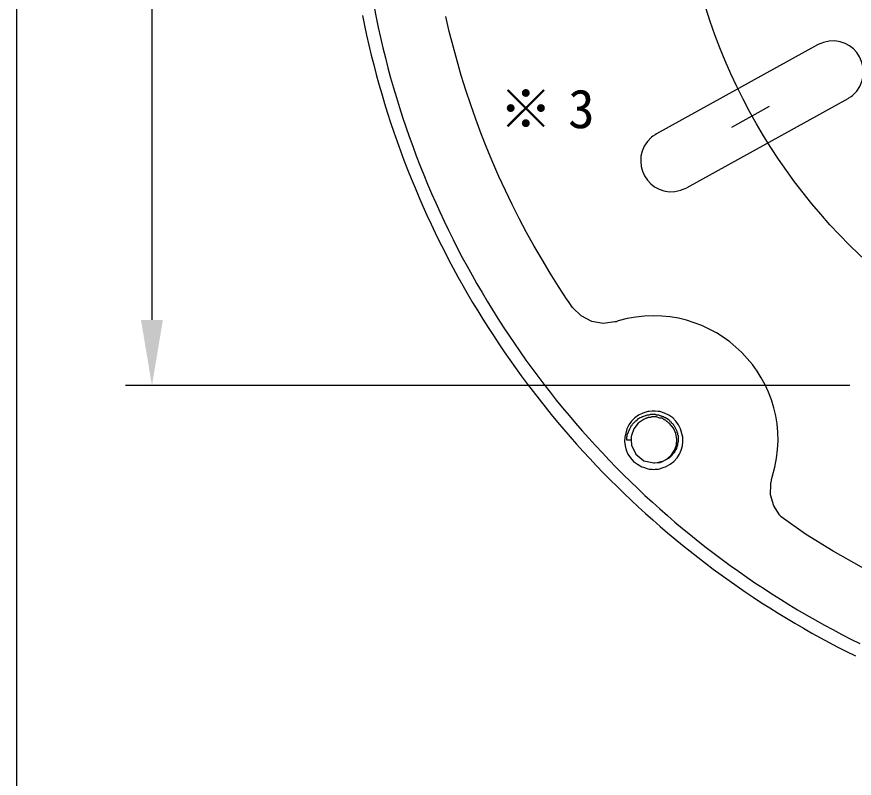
# Model space of a CAD drawing. Units: millimetres on the paper. Extents: x -139 to 141, y -98 to 91.
# Drawn here: x 43.06 to 74.91, y -9.09 to 19.87 of the extents above; entities that cross this region are included whole.
import ezdxf
from ezdxf.enums import TextEntityAlignment as Align

# ---------------------------------------------------------------- set-up
doc = ezdxf.new("R2010")
doc.units = ezdxf.units.MM
for name, color, linetype in [('0-1_外形線', 4, 'Continuous'), ('0-3_レイヤー_1_0', 4, 'Continuous'), ('0-8_寸法線', 4, 'Continuous')]:
    doc.layers.add(name, color=color, linetype=linetype)
doc.styles.add('ＭＳ ゴシック', font='')
doc.styles.get('ＭＳ ゴシック').set_extended_font_data('MS Gothic')

msp = doc.modelspace()

# ---------------------------------------------------------------- linework, layer by layer
at = {"layer": '0-1_外形線'}
for p, q in [((43.061, -10.287), (43.061, 85.689)), ((73.508, 18.8), (67.385, 15.41)), ((74.658, 16.745), (68.536, 13.355))]:
    msp.add_line(p, q, dxfattribs=at)
for points in [[(56.646, 20.231), (56.724, 19.842), (56.806, 19.455), (56.892, 19.07), (56.982, 18.686), (57.077, 18.304), (57.176, 17.923), (57.279, 17.545), (57.387, 17.168), (57.498, 16.793), (57.614, 16.419), (57.734, 16.048), (57.857, 15.678), (57.985, 15.31), (58.117, 14.945), (58.253, 14.581), (58.393, 14.219), (58.537, 13.859), (58.684, 13.501), (58.836, 13.145), (58.992, 12.791), (59.151, 12.44), (59.314, 12.09), (59.481, 11.743), (59.652, 11.397), (59.826, 11.054), (60.004, 10.714)], [(56.205, 19.914), (56.283, 19.535), (56.365, 19.159), (56.45, 18.784), (56.54, 18.41), (56.634, 18.038), (56.731, 17.668), (56.833, 17.299), (56.939, 16.932), (57.048, 16.567), (57.161, 16.203), (57.279, 15.841), (57.4, 15.481), (57.525, 15.123), (57.653, 14.766), (57.786, 14.411), (57.922, 14.059), (58.062, 13.708), (58.205, 13.358), (58.352, 13.011), (58.503, 12.666), (58.657, 12.323), (58.815, 11.982), (58.977, 11.642), (59.142, 11.305), (59.311, 10.97), (59.483, 10.637), (59.659, 10.306), (59.838, 9.977), (60.02, 9.651), (60.206, 9.326)], [(63.995, 9.102), (63.664, 9.606), (63.344, 10.115), (63.035, 10.628), (62.735, 11.145), (62.447, 11.666), (62.169, 12.191), (61.901, 12.72), (61.644, 13.253), (61.397, 13.788), (61.161, 14.328), (60.936, 14.87), (60.721, 15.415), (60.516, 15.964), (60.322, 16.515), (60.139, 17.068), (59.966, 17.625), (59.803, 18.183), (59.651, 18.744), (59.51, 19.306), (59.379, 19.871)], [(73.734, 18.882), (73.675, 18.861), (73.566, 18.821), (73.508, 18.8)], [(74.843, 16.868), (75.002, 17.034), (75.121, 17.213), (75.201, 17.401), (75.246, 17.594), (75.257, 17.789), (75.236, 17.98), (75.185, 18.165), (75.107, 18.34), (75.003, 18.5), (74.875, 18.641), (74.726, 18.76), (74.558, 18.853), (74.373, 18.915), (74.172, 18.944), (73.958, 18.934), (73.734, 18.882)], [(74.658, 16.745), (74.706, 16.777), (74.795, 16.837), (74.843, 16.868)], [(67.385, 15.41), (67.337, 15.378), (67.248, 15.318), (67.2, 15.286)], [(67.2, 15.286), (67.041, 15.121), (66.923, 14.942), (66.842, 14.754), (66.797, 14.561), (66.787, 14.366), (66.808, 14.175), (66.858, 13.99), (66.937, 13.815), (67.041, 13.655), (67.168, 13.514), (67.317, 13.395), (67.485, 13.302), (67.671, 13.239), (67.871, 13.211), (68.085, 13.221), (68.31, 13.273)], [(68.31, 13.273), (68.368, 13.294), (68.477, 13.334), (68.536, 13.355)], [(60.004, 10.714), (60.186, 10.375), (60.372, 10.039), (60.561, 9.705), (60.754, 9.373), (60.95, 9.044), (61.15, 8.717), (61.353, 8.393), (61.56, 8.071), (61.771, 7.752), (61.985, 7.435), (62.202, 7.12), (62.423, 6.808), (62.647, 6.499), (62.875, 6.193), (63.105, 5.889), (63.34, 5.587), (63.577, 5.289), (63.818, 4.993), (64.062, 4.699), (64.309, 4.409), (64.559, 4.121), (64.812, 3.837), (65.069, 3.555), (65.329, 3.276), (65.591, 3), (65.857, 2.726), (66.126, 2.456), (66.398, 2.189), (66.673, 1.925), (66.95, 1.663), (67.231, 1.405), (67.514, 1.15), (67.801, 0.898), (68.09, 0.65), (68.382, 0.404), (68.677, 0.162), (68.975, -0.078), (69.275, -0.313), (69.578, -0.546)], [(60.206, 9.326), (60.395, 9.004), (60.588, 8.684), (60.784, 8.366), (60.983, 8.051), (61.185, 7.738), (61.391, 7.427), (61.6, 7.119), (61.812, 6.813), (62.028, 6.509), (62.246, 6.208), (62.468, 5.909), (62.693, 5.613), (62.92, 5.319), (63.151, 5.028), (63.385, 4.739), (63.622, 4.453), (63.862, 4.169), (64.105, 3.889), (64.351, 3.61), (64.599, 3.335), (64.851, 3.062), (65.106, 2.792), (65.363, 2.524), (65.623, 2.259), (65.886, 1.998), (66.152, 1.738), (66.42, 1.482), (66.691, 1.229), (66.965, 0.978), (67.242, 0.731), (67.521, 0.486), (67.803, 0.244), (68.087, 0.006), (68.374, -0.23), (68.664, -0.463), (68.956, -0.692), (69.25, -0.919), (69.547, -1.143), (69.847, -1.363)], [(64.159, 8.856), (64.117, 8.92), (64.038, 9.038), (63.995, 9.102)], [(64.201, 8.794), (64.19, 8.81), (64.17, 8.84), (64.159, 8.856)], [(65.803, 8.26), (65.361, 8.195), (64.926, 8.278), (64.529, 8.485), (64.201, 8.794)], [(65.926, 8.301), (65.91, 8.29), (65.881, 8.271), (65.865, 8.26)], [(71.802, 2.404), (71.891, 2.742), (71.954, 3.078), (71.993, 3.41), (72.008, 3.738), (72, 4.061), (71.971, 4.379), (71.92, 4.691), (71.849, 4.996), (71.758, 5.293), (71.648, 5.582), (71.519, 5.861), (71.373, 6.131), (71.211, 6.39), (71.032, 6.638), (70.838, 6.873), (70.629, 7.096), (70.407, 7.305), (70.172, 7.499), (69.924, 7.679), (69.665, 7.842), (69.395, 7.989), (69.115, 8.119), (68.825, 8.231), (68.528, 8.324), (68.222, 8.397), (67.909, 8.45), (67.59, 8.482), (67.265, 8.492), (66.936, 8.48), (66.603, 8.445), (66.266, 8.385), (65.926, 8.301)], [(65.865, 8.26), (65.849, 8.26), (65.819, 8.26), (65.803, 8.26)], [(67.056, 4.849), (66.87, 4.793), (66.705, 4.712), (66.562, 4.609), (66.44, 4.487), (66.341, 4.35), (66.265, 4.2), (66.181, 3.878), (66.175, 3.711), (66.193, 3.546), (66.235, 3.384), (66.303, 3.23), (66.396, 3.087), (66.514, 2.958), (66.659, 2.845), (66.83, 2.754)], [(67.282, 4.87), (67.224, 4.864), (67.115, 4.855), (67.056, 4.849)], [(67.508, 4.849), (67.45, 4.855), (67.341, 4.864), (67.282, 4.87)], [(67.734, 2.754), (67.906, 2.845), (68.051, 2.958), (68.169, 3.087), (68.262, 3.23), (68.33, 3.384), (68.372, 3.546), (68.39, 3.711), (68.384, 3.878), (68.3, 4.2), (68.224, 4.35), (68.124, 4.487), (68.003, 4.609), (67.859, 4.712), (67.694, 4.793), (67.508, 4.849)], [(66.913, 4.562), (66.694, 4.404), (66.522, 4.195), (66.44, 3.945)], [(66.481, 4.377), (66.513, 4.409), (66.572, 4.468), (66.604, 4.5)], [(66.604, 4.5), (66.615, 4.505), (66.635, 4.515), (66.646, 4.521)], [(66.646, 4.521), (66.667, 4.542), (66.706, 4.581), (66.728, 4.603)], [(66.728, 4.603), (66.738, 4.608), (66.758, 4.618), (66.769, 4.623)], [(66.769, 4.623), (66.785, 4.629), (66.814, 4.638), (66.83, 4.644)], [(66.83, 4.644), (66.841, 4.649), (66.861, 4.659), (66.872, 4.664)], [(66.872, 4.664), (66.903, 4.675), (66.963, 4.695), (66.995, 4.705)], [(66.974, 4.582), (66.958, 4.577), (66.929, 4.567), (66.913, 4.562)], [(67.015, 4.603), (67.005, 4.597), (66.985, 4.588), (66.974, 4.582)], [(66.995, 4.705), (67.011, 4.711), (67.04, 4.721), (67.056, 4.726)], [(67.077, 4.623), (67.061, 4.618), (67.031, 4.608), (67.015, 4.603)], [(67.056, 4.726), (67.067, 4.726), (67.087, 4.726), (67.098, 4.726)], [(67.139, 4.623), (67.123, 4.623), (67.093, 4.623), (67.077, 4.623)], [(67.098, 4.726), (67.114, 4.731), (67.143, 4.741), (67.159, 4.747)], [(67.2, 4.644), (67.184, 4.638), (67.155, 4.629), (67.139, 4.623)], [(67.159, 4.747), (67.207, 4.747), (67.296, 4.747), (67.344, 4.747)], [(67.385, 4.644), (67.337, 4.644), (67.248, 4.644), (67.2, 4.644)], [(67.344, 4.747), (67.355, 4.741), (67.375, 4.731), (67.385, 4.726)], [(67.385, 4.726), (67.401, 4.726), (67.431, 4.726), (67.447, 4.726)], [(67.508, 4.603), (67.476, 4.613), (67.417, 4.633), (67.385, 4.644)], [(67.447, 4.726), (67.463, 4.721), (67.492, 4.711), (67.508, 4.705)], [(67.508, 4.705), (67.524, 4.7), (67.554, 4.69), (67.57, 4.685)], [(67.57, 4.603), (67.554, 4.603), (67.524, 4.603), (67.508, 4.603)], [(67.57, 4.685), (67.581, 4.68), (67.601, 4.67), (67.611, 4.664)], [(67.632, 4.582), (67.616, 4.588), (67.586, 4.597), (67.57, 4.603)], [(67.611, 4.664), (67.622, 4.664), (67.642, 4.664), (67.652, 4.664)], [(67.673, 4.541), (67.662, 4.552), (67.642, 4.572), (67.632, 4.582)], [(67.652, 4.664), (67.663, 4.654), (67.683, 4.634), (67.693, 4.623)], [(67.734, 4.521), (67.718, 4.526), (67.689, 4.536), (67.673, 4.541)], [(67.693, 4.623), (67.704, 4.623), (67.724, 4.623), (67.734, 4.623)], [(67.734, 4.623), (67.74, 4.618), (67.75, 4.608), (67.755, 4.603)], [(67.776, 4.479), (67.765, 4.49), (67.745, 4.51), (67.734, 4.521)], [(67.755, 4.603), (67.766, 4.597), (67.785, 4.588), (67.796, 4.582)], [(67.837, 4.438), (67.821, 4.449), (67.792, 4.469), (67.776, 4.479)], [(67.796, 4.582), (67.801, 4.577), (67.811, 4.567), (67.817, 4.562)], [(67.817, 4.562), (67.827, 4.556), (67.847, 4.546), (67.858, 4.541)], [(67.858, 4.541), (67.863, 4.536), (67.873, 4.526), (67.878, 4.521)], [(67.878, 4.521), (67.884, 4.51), (67.893, 4.49), (67.899, 4.479)], [(67.899, 4.479), (67.909, 4.474), (67.929, 4.464), (67.94, 4.459)], [(67.94, 4.459), (67.945, 4.448), (67.955, 4.428), (67.96, 4.418)], [(66.276, 3.966), (66.319, 4.075), (66.368, 4.189), (66.42, 4.295)], [(66.42, 4.295), (66.43, 4.305), (66.45, 4.325), (66.461, 4.336)], [(66.461, 4.336), (66.466, 4.346), (66.476, 4.366), (66.481, 4.377)], [(67.591, 2.939), (67.797, 3.053), (67.96, 3.206), (68.077, 3.388), (68.145, 3.59), (68.162, 3.801), (68.125, 4.012), (68.031, 4.214), (67.878, 4.397)], [(67.878, 4.397), (67.868, 4.408), (67.848, 4.428), (67.837, 4.438)], [(67.96, 4.418), (67.971, 4.412), (67.991, 4.403), (68.002, 4.397)], [(68.002, 4.397), (68.007, 4.387), (68.017, 4.367), (68.022, 4.356)], [(68.022, 4.356), (68.027, 4.351), (68.037, 4.341), (68.043, 4.336)], [(68.043, 4.336), (68.069, 4.282), (68.119, 4.183), (68.145, 4.13)], [(66.255, 3.863), (66.26, 3.879), (66.27, 3.909), (66.276, 3.925)], [(66.255, 3.76), (66.255, 3.787), (66.255, 3.836), (66.255, 3.863)], [(66.276, 3.925), (66.276, 3.935), (66.276, 3.955), (66.276, 3.966)], [(66.44, 3.945), (66.435, 3.929), (66.425, 3.9), (66.42, 3.884)], [(66.42, 3.884), (66.42, 3.852), (66.42, 3.792), (66.42, 3.76)], [(68.145, 4.13), (68.151, 4.125), (68.161, 4.115), (68.166, 4.11)], [(68.166, 4.11), (68.166, 4.099), (68.166, 4.079), (68.166, 4.069)], [(68.166, 4.069), (68.171, 4.058), (68.181, 4.038), (68.186, 4.027)], [(68.186, 4.027), (68.186, 4.017), (68.186, 3.997), (68.186, 3.986)], [(68.186, 3.986), (68.192, 3.976), (68.202, 3.956), (68.207, 3.945)], [(68.207, 3.945), (68.207, 3.876), (68.207, 3.747), (68.207, 3.678)], [(66.42, 3.76), (66.377, 3.76), (66.298, 3.76), (66.255, 3.76)], [(66.42, 3.76), (66.425, 3.712), (66.435, 3.623), (66.44, 3.575)], [(66.44, 3.575), (66.604, 3.227), (66.907, 2.981), (67.282, 2.897)], [(68.186, 3.555), (68.176, 3.534), (68.156, 3.494), (68.145, 3.473)], [(68.207, 3.678), (68.202, 3.668), (68.192, 3.648), (68.186, 3.637)], [(68.186, 3.637), (68.186, 3.616), (68.186, 3.576), (68.186, 3.555)], [(67.981, 3.206), (67.976, 3.195), (67.966, 3.175), (67.96, 3.165)], [(68.002, 3.226), (67.996, 3.221), (67.986, 3.211), (67.981, 3.206)], [(68.022, 3.267), (68.017, 3.257), (68.007, 3.237), (68.002, 3.226)], [(68.063, 3.288), (68.053, 3.282), (68.033, 3.273), (68.022, 3.267)], [(68.145, 3.452), (68.124, 3.41), (68.084, 3.33), (68.063, 3.288)], [(68.145, 3.473), (68.145, 3.467), (68.145, 3.457), (68.145, 3.452)], [(67.282, 2.897), (67.33, 2.903), (67.419, 2.913), (67.467, 2.918)], [(67.467, 2.918), (67.483, 2.918), (67.513, 2.918), (67.529, 2.918)], [(67.508, 2.918), (67.498, 2.918), (67.478, 2.918), (67.467, 2.918)], [(67.55, 2.939), (67.539, 2.933), (67.519, 2.923), (67.508, 2.918)], [(67.529, 2.918), (67.545, 2.923), (67.575, 2.933), (67.591, 2.939)], [(67.591, 2.939), (67.58, 2.939), (67.56, 2.939), (67.55, 2.939)], [(67.796, 3.041), (67.743, 3.015), (67.644, 2.965), (67.591, 2.939)], [(67.817, 3.062), (67.811, 3.056), (67.801, 3.047), (67.796, 3.041)], [(67.899, 3.103), (67.877, 3.092), (67.838, 3.072), (67.817, 3.062)], [(67.919, 3.144), (67.914, 3.133), (67.904, 3.114), (67.899, 3.103)], [(67.96, 3.165), (67.95, 3.159), (67.93, 3.149), (67.919, 3.144)], [(66.83, 2.754), (66.889, 2.732), (66.998, 2.693), (67.056, 2.671)], [(67.056, 2.671), (67.115, 2.666), (67.224, 2.656), (67.282, 2.651)], [(67.282, 2.651), (67.341, 2.656), (67.45, 2.666), (67.508, 2.671)], [(67.508, 2.671), (67.567, 2.693), (67.676, 2.732), (67.734, 2.754)], [(71.761, 2.281), (71.767, 2.297), (71.777, 2.327), (71.782, 2.343)], [(71.761, 2.219), (71.761, 2.235), (71.761, 2.265), (71.761, 2.281)], [(71.782, 2.343), (71.787, 2.359), (71.797, 2.388), (71.802, 2.404)], [(72.07, 0.925), (71.846, 1.268), (71.728, 1.684), (71.741, 2.096)], [(71.741, 2.158), (71.746, 2.174), (71.756, 2.203), (71.761, 2.219)], [(71.741, 2.096), (71.741, 2.112), (71.741, 2.142), (71.741, 2.158)], [(72.09, 0.884), (72.085, 0.895), (72.075, 0.914), (72.07, 0.925)], [(72.131, 0.843), (72.121, 0.854), (72.101, 0.873), (72.09, 0.884)], [(76.199, -1.602), (75.183, -1.065), (74.105, -0.461), (73.057, 0.184), (72.131, 0.843)], [(69.578, -0.546), (69.884, -0.775), (70.192, -1.001), (70.503, -1.224), (70.817, -1.443), (71.133, -1.659), (71.452, -1.871), (71.773, -2.08), (72.097, -2.285), (72.423, -2.487), (72.752, -2.686), (73.083, -2.88), (73.417, -3.071), (73.753, -3.259), (74.091, -3.443), (74.432, -3.623), (74.775, -3.799), (75.12, -3.972)], [(69.847, -1.363), (70.149, -1.58), (70.453, -1.794), (70.76, -2.005), (71.069, -2.213), (71.38, -2.417), (71.694, -2.618), (72.01, -2.816), (72.328, -3.01), (72.649, -3.202), (72.971, -3.389), (73.296, -3.574), (73.623, -3.755), (73.953, -3.932), (74.284, -4.106), (74.617, -4.277), (74.953, -4.444)]]:
    msp.add_lwpolyline(points, dxfattribs=at)
at = {"layer": '0-3_レイヤー_1_0'}
msp.add_line((71.674, 16.454), (70.237, 15.657), dxfattribs=at)
msp.add_circle((90.258, 26.741), 21.986, dxfattribs=at)
at = {"layer": '0-8_寸法線'}
for p, q in [((48.202, 45.105), (48.202, 8.337)), ((74.741, 5.837), (47.202, 5.837))]:
    msp.add_line(p, q, dxfattribs=at)
msp.add_solid([(48.202, 5.837), (48.618, 8.337), (47.785, 8.337)], dxfattribs=at)

# ---------------------------------------------------------------- texts
at = {"layer": '0-1_外形線', "style": 'ＭＳ ゴシック'}
for s, p in [('※', (61.41, 15.183)), ('3', (64.029, 15.183))]:
    msp.add_text(s, height=1.478, dxfattribs=at).set_placement(p, align=Align.BOTTOM_LEFT)

doc.saveas('drawing.dxf')
